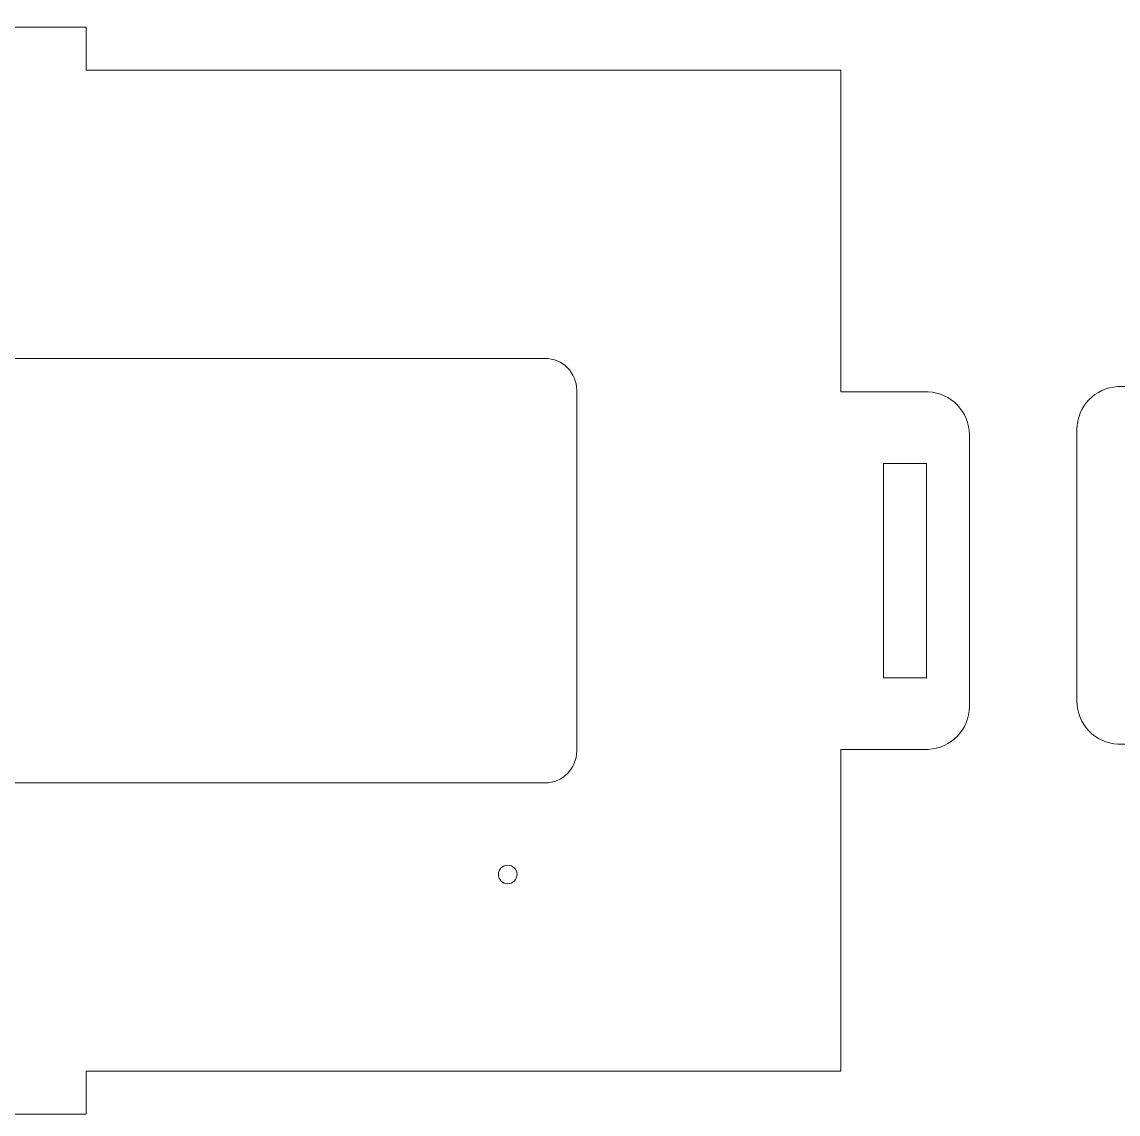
# Model space of a CAD drawing. Header units: millimetres. Extents: x 395 to 1406, y -158 to 315.
# Drawn here: x 1179.1 to 1255.8, y 173.2 to 249.6 of the extents above; entities that cross this region are included whole.
import ezdxf

# ---------------------------------------------------------------- set-up
doc = ezdxf.new("R2010")
doc.units = ezdxf.units.MM
doc.header["$MEASUREMENT"] = 0
doc.layers.add('layer 1', color=7, linetype='Continuous')

msp = doc.modelspace()

# ---------------------------------------------------------------- linework, layer by layer
at = {"layer": 'layer 1', "color": 250, "lineweight": 20}
for points in [[(1392.5051, 246.5672), (1392.5051, 246.5672), (1392.5051, 224.0672), (1392.5051, 224.0672), (1392.5051, 224.0672), (1392.5051, 224.0672), (1395.5051, 224.0672), (1395.5051, 224.0672), (1395.5051, 224.0672), (1395.5051, 224.0672), (1398.5051, 224.0672), (1398.5051, 224.0672), (1398.5051, 224.0672), (1398.5051, 224.0672), (1398.5051, 224.0672), (1398.5051, 224.0672), (1398.5051, 224.0672), (1398.5051, 224.0672), (1398.6303, 224.0672), (1398.6303, 224.0672), (1398.6303, 224.0672), (1398.6303, 224.0672), (1398.6303, 224.0644), (1398.6303, 224.0644), (1398.6303, 224.0644), (1400.2229, 223.9982), (1401.5051, 222.6753), (1401.5051, 221.0672), (1401.5051, 221.0672), (1401.5051, 221.0672), (1401.5051, 202.0672), (1401.5051, 202.0672), (1401.5051, 202.0672), (1401.5051, 200.4591), (1400.2229, 199.1362), (1398.6303, 199.07), (1398.6303, 199.07), (1398.6303, 199.07), (1398.6303, 199.0672), (1398.6303, 199.0672), (1398.6303, 199.0672), (1398.6303, 199.0672), (1398.5051, 199.0672), (1398.5051, 199.0672), (1398.5051, 199.0672), (1398.5051, 199.0672), (1398.5051, 199.0672), (1398.5051, 199.0672), (1398.5051, 199.0672), (1398.5051, 199.0672), (1395.5051, 199.0672), (1395.5051, 199.0672), (1395.5051, 199.0672), (1395.5051, 199.0672), (1392.5051, 199.0672), (1392.5051, 199.0672), (1392.5051, 199.0672), (1392.5051, 199.0672), (1392.5051, 176.5672), (1392.5051, 176.5672), (1392.5051, 176.5672), (1392.5051, 176.5672), (1339.7268, 176.5672), (1339.7268, 176.5672), (1339.7268, 176.5672), (1339.7268, 176.5672), (1339.7268, 173.5672), (1339.7268, 173.5672), (1339.7268, 173.5672), (1331.3935, 173.5672), (1323.0601, 173.5672), (1314.7268, 173.5672), (1314.7268, 173.5672), (1314.7268, 173.5672), (1314.7268, 176.5672), (1314.7268, 176.5672), (1314.7268, 176.5672), (1314.7268, 176.5672), (1261.9485, 176.5672), (1261.9485, 176.5672), (1261.9485, 176.5672), (1261.9485, 176.5672), (1261.9485, 199.0672), (1261.9485, 199.0672), (1261.9485, 199.0672), (1261.9485, 199.0672), (1258.9485, 199.0672), (1258.9485, 199.0672), (1258.9485, 199.0672), (1258.9485, 199.0672), (1255.9485, 199.0672), (1255.9485, 199.0672), (1255.9485, 199.0672), (1255.9485, 199.0672), (1255.9485, 199.0672), (1255.9485, 199.0672), (1255.9485, 199.0672), (1255.9485, 199.0672), (1255.8233, 199.0672), (1255.8233, 199.0672), (1255.8233, 199.0672), (1255.8233, 199.0672), (1255.8233, 199.07), (1255.8233, 199.07), (1255.8233, 199.07), (1254.2307, 199.1362), (1252.9485, 200.4591), (1252.9485, 202.0672), (1252.9485, 202.0672), (1252.9485, 202.0672), (1252.9485, 221.0672), (1252.9485, 221.0672), (1252.9485, 221.0672), (1252.9485, 222.6753), (1254.2307, 223.9982), (1255.8233, 224.0644), (1255.8233, 224.0644), (1255.8233, 224.0644), (1255.8233, 224.0672), (1255.8233, 224.0672), (1255.8233, 224.0672), (1255.8233, 224.0672), (1255.9485, 224.0672), (1255.9485, 224.0672), (1255.9485, 224.0672), (1255.9485, 224.0672), (1255.9485, 224.0672), (1255.9485, 224.0672), (1255.9485, 224.0672), (1255.9485, 224.0672), (1258.9485, 224.0672), (1258.9485, 224.0672), (1258.9485, 224.0672), (1258.9485, 224.0672), (1261.9485, 224.0672), (1261.9485, 224.0672), (1261.9485, 224.0672), (1261.9485, 224.0672), (1261.9485, 246.5672), (1261.9485, 246.5672), (1261.9485, 246.5672), (1261.9485, 246.5672), (1314.7268, 246.5672), (1314.7268, 246.5672), (1314.7268, 246.5672), (1314.7268, 246.5672), (1314.7268, 249.5672), (1314.7268, 249.5672), (1314.7268, 249.5672), (1323.0601, 249.5672), (1331.3935, 249.5672), (1339.7268, 249.5672), (1339.7268, 249.5672), (1339.7268, 249.5672), (1339.7268, 246.5672), (1339.7268, 246.5672), (1339.7268, 246.5672), (1339.7268, 246.5672), (1392.5051, 246.5672), (1392.5051, 246.5672)], [(1236.4277, 246.1982), (1236.4277, 246.1982), (1236.4277, 223.6982), (1236.4277, 223.6982), (1236.4277, 223.6982), (1236.4277, 223.6982), (1239.4277, 223.6982), (1239.4277, 223.6982), (1239.4277, 223.6982), (1239.4277, 223.6982), (1242.4277, 223.6982), (1242.4277, 223.6982), (1242.4277, 223.6982), (1242.4277, 223.6982), (1242.4277, 223.6982), (1242.4277, 223.6982), (1242.4277, 223.6982), (1242.4277, 223.6982), (1242.5529, 223.6982), (1242.5529, 223.6982), (1242.5529, 223.6982), (1242.5529, 223.6982), (1242.5529, 223.6954), (1242.5529, 223.6954), (1242.5529, 223.6954), (1244.1455, 223.6292), (1245.4277, 222.3063), (1245.4277, 220.6982), (1245.4277, 220.6982), (1245.4277, 220.6982), (1245.4277, 201.6982), (1245.4277, 201.6982), (1245.4277, 201.6982), (1245.4277, 200.0901), (1244.1455, 198.7672), (1242.5529, 198.701), (1242.5529, 198.701), (1242.5529, 198.701), (1242.5529, 198.6982), (1242.5529, 198.6982), (1242.5529, 198.6982), (1242.5529, 198.6982), (1242.4277, 198.6982), (1242.4277, 198.6982), (1242.4277, 198.6982), (1242.4277, 198.6982), (1242.4277, 198.6982), (1242.4277, 198.6982), (1242.4277, 198.6982), (1242.4277, 198.6982), (1239.4277, 198.6982), (1239.4277, 198.6982), (1239.4277, 198.6982), (1239.4277, 198.6982), (1236.4277, 198.6982), (1236.4277, 198.6982), (1236.4277, 198.6982), (1236.4277, 198.6982), (1236.4277, 176.1982), (1236.4277, 176.1982), (1236.4277, 176.1982), (1236.4277, 176.1982), (1183.6494, 176.1982), (1183.6494, 176.1982), (1183.6494, 176.1982), (1183.6494, 176.1982), (1183.6494, 173.1982), (1183.6494, 173.1982), (1183.6494, 173.1982), (1175.3161, 173.1982), (1166.9827, 173.1982), (1158.6494, 173.1982), (1158.6494, 173.1982), (1158.6494, 173.1982), (1158.6494, 176.1982), (1158.6494, 176.1982), (1158.6494, 176.1982), (1158.6494, 176.1982), (1105.8711, 176.1982), (1105.8711, 176.1982), (1105.8711, 176.1982), (1105.8711, 176.1982), (1105.8711, 198.6982), (1105.8711, 198.6982), (1105.8711, 198.6982), (1105.8711, 198.6982), (1102.8711, 198.6982), (1102.8711, 198.6982), (1102.8711, 198.6982), (1102.8711, 198.6982), (1099.8711, 198.6982), (1099.8711, 198.6982), (1099.8711, 198.6982), (1099.8711, 198.6982), (1099.8711, 198.6982), (1099.8711, 198.6982), (1099.8711, 198.6982), (1099.8711, 198.6982), (1099.7459, 198.6982), (1099.7459, 198.6982), (1099.7459, 198.6982), (1099.7459, 198.6982), (1099.7459, 198.701), (1099.7459, 198.701), (1099.7459, 198.701), (1098.1533, 198.7672), (1096.8711, 200.0901), (1096.8711, 201.6982), (1096.8711, 201.6982), (1096.8711, 201.6982), (1096.8711, 220.6982), (1096.8711, 220.6982), (1096.8711, 220.6982), (1096.8711, 222.3063), (1098.1533, 223.6292), (1099.7459, 223.6954), (1099.7459, 223.6954), (1099.7459, 223.6954), (1099.7459, 223.6982), (1099.7459, 223.6982), (1099.7459, 223.6982), (1099.7459, 223.6982), (1099.8711, 223.6982), (1099.8711, 223.6982), (1099.8711, 223.6982), (1099.8711, 223.6982), (1099.8711, 223.6982), (1099.8711, 223.6982), (1099.8711, 223.6982), (1099.8711, 223.6982), (1102.8711, 223.6982), (1102.8711, 223.6982), (1102.8711, 223.6982), (1102.8711, 223.6982), (1105.8711, 223.6982), (1105.8711, 223.6982), (1105.8711, 223.6982), (1105.8711, 223.6982), (1105.8711, 246.1982), (1105.8711, 246.1982), (1105.8711, 246.1982), (1105.8711, 246.1982), (1158.6494, 246.1982), (1158.6494, 246.1982), (1158.6494, 246.1982), (1158.6494, 246.1982), (1158.6494, 249.1982), (1158.6494, 249.1982), (1158.6494, 249.1982), (1166.9827, 249.1982), (1175.3161, 249.1982), (1183.6494, 249.1982), (1183.6494, 249.1982), (1183.6494, 249.1982), (1183.6494, 246.1982), (1183.6494, 246.1982), (1183.6494, 246.1982), (1183.6494, 246.1982), (1236.4277, 246.1982), (1236.4277, 246.1982)]]:
    msp.add_open_spline(points, degree=3, knots=[0, 0, 0, 0, 0.0243902, 0.0243902, 0.0243902, 0.0243903, 0.0487805, 0.0487805, 0.0487805, 0.0487805, 0.0731707, 0.0731707, 0.0731707, 0.0731707, 0.097561, 0.097561, 0.097561, 0.097561, 0.1219512, 0.1219512, 0.1219512, 0.1219512, 0.1463415, 0.1463415, 0.1463415, 0.1463415, 0.1707317, 0.1707317, 0.1707317, 0.1707317, 0.195122, 0.195122, 0.195122, 0.195122, 0.2195122, 0.2195122, 0.2195122, 0.2195122, 0.2439024, 0.2439024, 0.2439024, 0.2439024, 0.2682927, 0.2682927, 0.2682927, 0.2682927, 0.2926829, 0.2926829, 0.2926829, 0.2926829, 0.3170732, 0.3170732, 0.3170732, 0.3170732, 0.3414634, 0.3414634, 0.3414634, 0.3414634, 0.3658537, 0.3658537, 0.3658537, 0.3658537, 0.3902439, 0.3902439, 0.3902439, 0.3902439, 0.4146341, 0.4146341, 0.4146341, 0.4146342, 0.4390244, 0.4390244, 0.4390244, 0.4390244, 0.4634146, 0.4634146, 0.4634146, 0.4634146, 0.4878049, 0.4878049, 0.4878049, 0.4878049, 0.5121951, 0.5121951, 0.5121951, 0.5121951, 0.5365854, 0.5365854, 0.5365854, 0.5365854, 0.5609756, 0.5609756, 0.5609756, 0.5609756, 0.5853659, 0.5853659, 0.5853659, 0.5853659, 0.6097561, 0.6097561, 0.6097561, 0.6097561, 0.6341463, 0.6341463, 0.6341463, 0.6341464, 0.6585366, 0.6585366, 0.6585366, 0.6585366, 0.6829268, 0.6829268, 0.6829268, 0.6829268, 0.7073171, 0.7073171, 0.7073171, 0.7073171, 0.7317073, 0.7317073, 0.7317073, 0.7317073, 0.7560976, 0.7560976, 0.7560976, 0.7560976, 0.7804878, 0.7804878, 0.7804878, 0.7804878, 0.804878, 0.804878, 0.804878, 0.8048781, 0.8292683, 0.8292683, 0.8292683, 0.8292683, 0.8536585, 0.8536585, 0.8536585, 0.8536585, 0.8780488, 0.8780488, 0.8780488, 0.8780488, 0.902439, 0.902439, 0.902439, 0.902439, 0.9268293, 0.9268293, 0.9268293, 0.9268293, 0.9512195, 0.9512195, 0.9512195, 0.9512195, 1, 1, 1, 1], dxfattribs=at)
at = {"layer": 'layer 1', "color": 114, "lineweight": 20}
for points, knots in [([(1126.5619, 226.0413), (1126.5619, 226.0413), (1215.737, 226.0413), (1215.737, 226.0413), (1215.737, 226.0413), (1216.961, 226.0413), (1217.9623, 225.04), (1217.9623, 223.816), (1217.9623, 223.816), (1217.9623, 223.816), (1217.9623, 198.5804), (1217.9623, 198.5804), (1217.9623, 198.5804), (1217.9623, 197.3564), (1216.961, 196.3551), (1215.737, 196.3551), (1215.737, 196.3551), (1215.737, 196.3551), (1126.5619, 196.3551), (1126.5619, 196.3551), (1126.5619, 196.3551), (1125.3379, 196.3551), (1124.3366, 197.3564), (1124.3366, 198.5804), (1124.3366, 198.5804), (1124.3366, 198.5804), (1124.3366, 223.816), (1124.3366, 223.816), (1124.3366, 223.816), (1124.3366, 225.04), (1125.3379, 226.0413), (1126.5619, 226.0413)], [0, 0, 0, 0, 0.1111111, 0.1111111, 0.1111111, 0.1111111, 0.2222222, 0.2222222, 0.2222222, 0.2222222, 0.3333333, 0.3333333, 0.3333333, 0.3333333, 0.4444444, 0.4444444, 0.4444444, 0.4444445, 0.5555556, 0.5555556, 0.5555556, 0.5555556, 0.6666667, 0.6666667, 0.6666667, 0.6666667, 0.7777778, 0.7777778, 0.7777778, 0.7777778, 1, 1, 1, 1]), ([(1239.4277, 203.6982), (1239.4277, 203.6982), (1242.4277, 203.6982), (1242.4277, 203.6982), (1242.4277, 203.6982), (1242.4277, 203.6982), (1242.4277, 218.6982), (1242.4277, 218.6982), (1242.4277, 218.6982), (1242.4277, 218.6982), (1239.4277, 218.6982), (1239.4277, 218.6982), (1239.4277, 218.6982), (1239.4277, 218.6982), (1239.4277, 203.6982), (1239.4277, 203.6982)], [0, 0, 0, 0, 0.2, 0.2, 0.2, 0.2, 0.4, 0.4, 0.4, 0.4, 0.6, 0.6, 0.6, 0.6, 1, 1, 1, 1]), ([(1213.1352, 190.6039), (1212.776, 190.6039), (1212.4852, 190.3131), (1212.4852, 189.9539), (1212.4852, 189.9539), (1212.4852, 189.5947), (1212.776, 189.3039), (1213.1352, 189.3039), (1213.1352, 189.3039), (1213.4944, 189.3039), (1213.7852, 189.5947), (1213.7852, 189.9539), (1213.7852, 189.9539), (1213.7852, 190.3131), (1213.4944, 190.6039), (1213.1352, 190.6039)], [0, 0, 0, 0, 0.2, 0.2, 0.2, 0.2, 0.4, 0.4, 0.4, 0.4, 0.6, 0.6, 0.6, 0.6, 1, 1, 1, 1])]:
    msp.add_open_spline(points, degree=3, knots=knots, dxfattribs=at)

doc.saveas('drawing.dxf')
